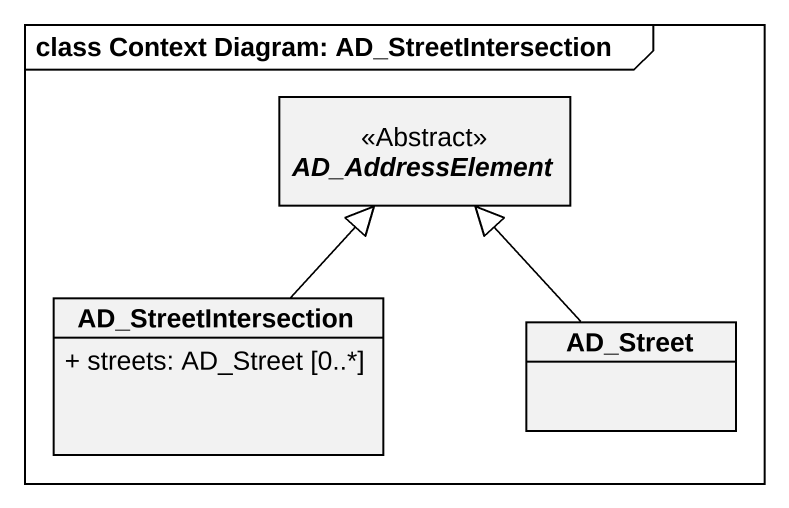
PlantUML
@startuml
mainframe class Context Diagram: AD_StreetIntersection
hide circle
hide empty members
skinparam classAttributeIconSize 0
abstract class AD_AddressElement <<Abstract>>
class AD_StreetIntersection {
  + streets: AD_Street [0..*]
}
class AD_Street
AD_StreetIntersection -up-|> AD_AddressElement
AD_Street -up-|> AD_AddressElement
@enduml
